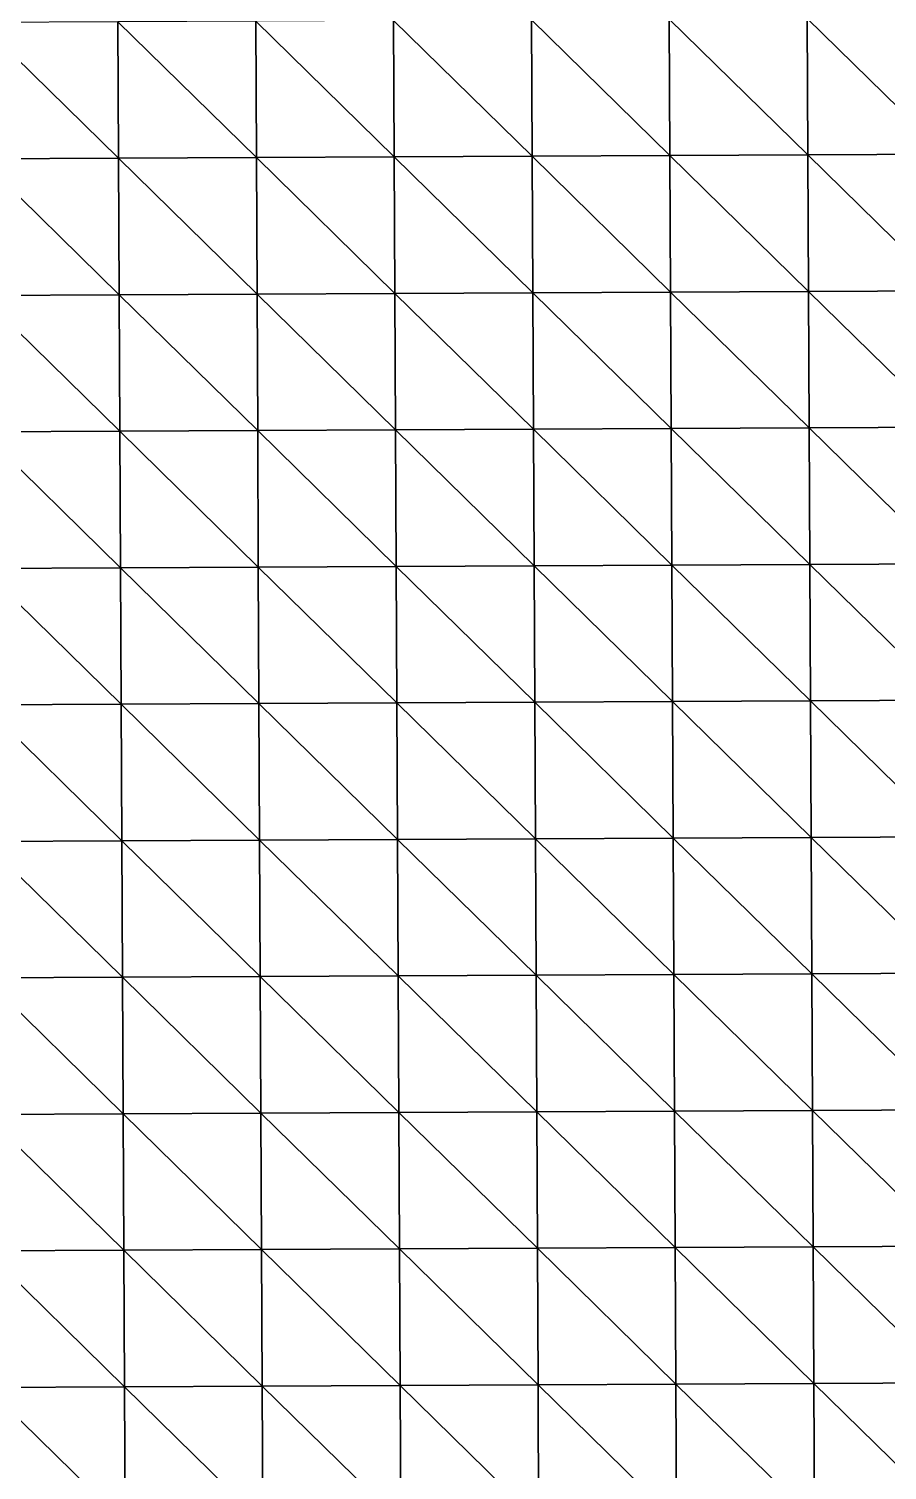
# Model space of a CAD drawing. Extents: x -372 to 678, y -263 to 741.
# Drawn here: x 61 to 139.2, y -131.6 to -0.3 of the extents above; entities that cross this region are included whole.
import ezdxf

# ---------------------------------------------------------------- set-up
doc = ezdxf.new("R2010")
doc.units = 0
doc.header["$LTSCALE"] = 0.0254
doc.layers.get('0').update_dxf_attribs({"linetype": 'CONTINUOUS'})
doc.layers.add('LOCATION_SNAPSHOT', color=144, linetype='CONTINUOUS')
doc.layers.add('LOCATION_TERRAIN', color=36, linetype='CONTINUOUS')

# ---------------------------------------------------------------- blocks, each defined once
blk = doc.blocks.new('LOCATION_SNAPSHOT')
at = {"color": 8}
mesh = blk.add_polyface(dxfattribs=at)
corners = [(-369.31, -262.94), (369.31, 262.95), (-371.82, 259.38), (371.82, -259.38)]
mesh.append_faces([[corners[k] for k in face] for face in [(0, 1, 2), (1, 0, 3)]], dxfattribs={"vtx0": -1, "color": 8})
blk = doc.blocks.new('LOCATION_TERRAIN')
at = {"color": 8}
mesh = blk.add_polyface(dxfattribs=at)
corners = [(69.15, -12.1, 1.17), (69.09, 0.33, 1.52), (56.53, 0.27, 1.72)]
mesh.append_faces([[corners[k] for k in face] for face in [(0, 1, 2)]], dxfattribs={"color": 8})
mesh = blk.add_polyface(dxfattribs=at)
corners = [(69.15, -12.1, 1.17), (56.53, 0.27, 1.72), (56.59, -12.16, 1.36)]
mesh.append_faces([[corners[k] for k in face] for face in [(0, 1, 2)]], dxfattribs={"color": 8})
mesh = blk.add_polyface(dxfattribs=at)
corners = [(81.71, -12.04, 0.97), (81.65, 0.39, 1.31), (69.09, 0.33, 1.52)]
mesh.append_faces([[corners[k] for k in face] for face in [(0, 1, 2)]], dxfattribs={"color": 8})
mesh = blk.add_polyface(dxfattribs=at)
corners = [(81.71, -12.04, 0.97), (69.09, 0.33, 1.52), (69.15, -12.1, 1.17)]
mesh.append_faces([[corners[k] for k in face] for face in [(0, 1, 2)]], dxfattribs={"color": 8})
mesh = blk.add_polyface(dxfattribs=at)
corners = [(94.27, -11.98, 1.08), (94.21, 0.45, 1.41), (81.65, 0.39, 1.31)]
mesh.append_faces([[corners[k] for k in face] for face in [(0, 1, 2)]], dxfattribs={"color": 8})
mesh = blk.add_polyface(dxfattribs=at)
corners = [(94.27, -11.98, 1.08), (81.65, 0.39, 1.31), (81.71, -12.04, 0.97)]
mesh.append_faces([[corners[k] for k in face] for face in [(0, 1, 2)]], dxfattribs={"color": 8})
mesh = blk.add_polyface(dxfattribs=at)
corners = [(106.83, -11.92, 2.07), (106.77, 0.51, 2.4), (94.21, 0.45, 1.41)]
mesh.append_faces([[corners[k] for k in face] for face in [(0, 1, 2)]], dxfattribs={"color": 8})
mesh = blk.add_polyface(dxfattribs=at)
corners = [(106.83, -11.92, 2.07), (94.21, 0.45, 1.41), (94.27, -11.98, 1.08)]
mesh.append_faces([[corners[k] for k in face] for face in [(0, 1, 2)]], dxfattribs={"color": 8})
mesh = blk.add_polyface(dxfattribs=at)
corners = [(119.39, -11.86, 3.06), (119.33, 0.57, 3.39), (106.77, 0.51, 2.4)]
mesh.append_faces([[corners[k] for k in face] for face in [(0, 1, 2)]], dxfattribs={"color": 8})
mesh = blk.add_polyface(dxfattribs=at)
corners = [(119.39, -11.86, 3.06), (106.77, 0.51, 2.4), (106.83, -11.92, 2.07)]
mesh.append_faces([[corners[k] for k in face] for face in [(0, 1, 2)]], dxfattribs={"color": 8})
mesh = blk.add_polyface(dxfattribs=at)
corners = [(131.96, -11.8, 4.05), (131.9, 0.63, 4.36), (119.33, 0.57, 3.39)]
mesh.append_faces([[corners[k] for k in face] for face in [(0, 1, 2)]], dxfattribs={"color": 8})
mesh = blk.add_polyface(dxfattribs=at)
corners = [(131.96, -11.8, 4.05), (119.33, 0.57, 3.39), (119.39, -11.86, 3.06)]
mesh.append_faces([[corners[k] for k in face] for face in [(0, 1, 2)]], dxfattribs={"color": 8})
mesh = blk.add_polyface(dxfattribs=at)
corners = [(144.52, -11.74, 5.04), (144.46, 0.7, 5.27), (131.9, 0.63, 4.36)]
mesh.append_faces([[corners[k] for k in face] for face in [(0, 1, 2)]], dxfattribs={"color": 8})
mesh = blk.add_polyface(dxfattribs=at)
corners = [(144.52, -11.74, 5.04), (131.9, 0.63, 4.36), (131.96, -11.8, 4.05)]
mesh.append_faces([[corners[k] for k in face] for face in [(0, 1, 2)]], dxfattribs={"color": 8})
mesh = blk.add_polyface(dxfattribs=at)
corners = [(132.02, -24.24, 3.72), (131.96, -11.8, 4.05), (119.39, -11.86, 3.06)]
mesh.append_faces([[corners[k] for k in face] for face in [(0, 1, 2)]], dxfattribs={"color": 8})
mesh = blk.add_polyface(dxfattribs=at)
corners = [(144.58, -24.18, 4.71), (144.52, -11.74, 5.04), (131.96, -11.8, 4.05)]
mesh.append_faces([[corners[k] for k in face] for face in [(0, 1, 2)]], dxfattribs={"color": 8})
mesh = blk.add_polyface(dxfattribs=at)
corners = [(144.58, -24.18, 4.71), (131.96, -11.8, 4.05), (132.02, -24.24, 3.72)]
mesh.append_faces([[corners[k] for k in face] for face in [(0, 1, 2)]], dxfattribs={"color": 8})
mesh = blk.add_polyface(dxfattribs=at)
corners = [(69.21, -24.54, 0.46), (69.15, -12.1, 1.17), (56.59, -12.16, 1.36)]
mesh.append_faces([[corners[k] for k in face] for face in [(0, 1, 2)]], dxfattribs={"color": 8})
mesh = blk.add_polyface(dxfattribs=at)
corners = [(69.21, -24.54, 0.46), (56.59, -12.16, 1.36), (56.65, -24.6, 0.44)]
mesh.append_faces([[corners[k] for k in face] for face in [(0, 1, 2)]], dxfattribs={"color": 8})
mesh = blk.add_polyface(dxfattribs=at)
corners = [(81.77, -24.48, 0.48), (81.71, -12.04, 0.97), (69.15, -12.1, 1.17)]
mesh.append_faces([[corners[k] for k in face] for face in [(0, 1, 2)]], dxfattribs={"color": 8})
mesh = blk.add_polyface(dxfattribs=at)
corners = [(81.77, -24.48, 0.48), (69.15, -12.1, 1.17), (69.21, -24.54, 0.46)]
mesh.append_faces([[corners[k] for k in face] for face in [(0, 1, 2)]], dxfattribs={"color": 8})
mesh = blk.add_polyface(dxfattribs=at)
corners = [(94.33, -24.42, 0.75), (94.27, -11.98, 1.08), (81.71, -12.04, 0.97)]
mesh.append_faces([[corners[k] for k in face] for face in [(0, 1, 2)]], dxfattribs={"color": 8})
mesh = blk.add_polyface(dxfattribs=at)
corners = [(94.33, -24.42, 0.75), (81.71, -12.04, 0.97), (81.77, -24.48, 0.48)]
mesh.append_faces([[corners[k] for k in face] for face in [(0, 1, 2)]], dxfattribs={"color": 8})
mesh = blk.add_polyface(dxfattribs=at)
corners = [(106.89, -24.36, 1.74), (106.83, -11.92, 2.07), (94.27, -11.98, 1.08)]
mesh.append_faces([[corners[k] for k in face] for face in [(0, 1, 2)]], dxfattribs={"color": 8})
mesh = blk.add_polyface(dxfattribs=at)
corners = [(106.89, -24.36, 1.74), (94.27, -11.98, 1.08), (94.33, -24.42, 0.75)]
mesh.append_faces([[corners[k] for k in face] for face in [(0, 1, 2)]], dxfattribs={"color": 8})
mesh = blk.add_polyface(dxfattribs=at)
corners = [(119.45, -24.3, 2.73), (119.39, -11.86, 3.06), (106.83, -11.92, 2.07)]
mesh.append_faces([[corners[k] for k in face] for face in [(0, 1, 2)]], dxfattribs={"color": 8})
mesh = blk.add_polyface(dxfattribs=at)
corners = [(119.45, -24.3, 2.73), (106.83, -11.92, 2.07), (106.89, -24.36, 1.74)]
mesh.append_faces([[corners[k] for k in face] for face in [(0, 1, 2)]], dxfattribs={"color": 8})
mesh = blk.add_polyface(dxfattribs=at)
corners = [(132.02, -24.24, 3.72), (119.39, -11.86, 3.06), (119.45, -24.3, 2.73)]
mesh.append_faces([[corners[k] for k in face] for face in [(0, 1, 2)]], dxfattribs={"color": 8})
mesh = blk.add_polyface(dxfattribs=at)
corners = [(69.27, -36.98, -0.25), (69.21, -24.54, 0.46), (56.65, -24.6, 0.44)]
mesh.append_faces([[corners[k] for k in face] for face in [(0, 1, 2)]], dxfattribs={"color": 8})
mesh = blk.add_polyface(dxfattribs=at)
corners = [(69.27, -36.98, -0.25), (56.65, -24.6, 0.44), (56.71, -37.04, -0.49)]
mesh.append_faces([[corners[k] for k in face] for face in [(0, 1, 2)]], dxfattribs={"color": 8})
mesh = blk.add_polyface(dxfattribs=at)
corners = [(81.83, -36.92, -0.01), (81.77, -24.48, 0.48), (69.21, -24.54, 0.46)]
mesh.append_faces([[corners[k] for k in face] for face in [(0, 1, 2)]], dxfattribs={"color": 8})
mesh = blk.add_polyface(dxfattribs=at)
corners = [(81.83, -36.92, -0.01), (69.21, -24.54, 0.46), (69.27, -36.98, -0.25)]
mesh.append_faces([[corners[k] for k in face] for face in [(0, 1, 2)]], dxfattribs={"color": 8})
mesh = blk.add_polyface(dxfattribs=at)
corners = [(94.39, -36.86, 0.42), (94.33, -24.42, 0.75), (81.77, -24.48, 0.48)]
mesh.append_faces([[corners[k] for k in face] for face in [(0, 1, 2)]], dxfattribs={"color": 8})
mesh = blk.add_polyface(dxfattribs=at)
corners = [(94.39, -36.86, 0.42), (81.77, -24.48, 0.48), (81.83, -36.92, -0.01)]
mesh.append_faces([[corners[k] for k in face] for face in [(0, 1, 2)]], dxfattribs={"color": 8})
mesh = blk.add_polyface(dxfattribs=at)
corners = [(106.95, -36.8, 1.41), (106.89, -24.36, 1.74), (94.33, -24.42, 0.75)]
mesh.append_faces([[corners[k] for k in face] for face in [(0, 1, 2)]], dxfattribs={"color": 8})
mesh = blk.add_polyface(dxfattribs=at)
corners = [(106.95, -36.8, 1.41), (94.33, -24.42, 0.75), (94.39, -36.86, 0.42)]
mesh.append_faces([[corners[k] for k in face] for face in [(0, 1, 2)]], dxfattribs={"color": 8})
mesh = blk.add_polyface(dxfattribs=at)
corners = [(119.51, -36.73, 2.4), (119.45, -24.3, 2.73), (106.89, -24.36, 1.74)]
mesh.append_faces([[corners[k] for k in face] for face in [(0, 1, 2)]], dxfattribs={"color": 8})
mesh = blk.add_polyface(dxfattribs=at)
corners = [(119.51, -36.73, 2.4), (106.89, -24.36, 1.74), (106.95, -36.8, 1.41)]
mesh.append_faces([[corners[k] for k in face] for face in [(0, 1, 2)]], dxfattribs={"color": 8})
mesh = blk.add_polyface(dxfattribs=at)
corners = [(132.08, -36.67, 3.39), (132.02, -24.24, 3.72), (119.45, -24.3, 2.73)]
mesh.append_faces([[corners[k] for k in face] for face in [(0, 1, 2)]], dxfattribs={"color": 8})
mesh = blk.add_polyface(dxfattribs=at)
corners = [(132.08, -36.67, 3.39), (119.45, -24.3, 2.73), (119.51, -36.73, 2.4)]
mesh.append_faces([[corners[k] for k in face] for face in [(0, 1, 2)]], dxfattribs={"color": 8})
mesh = blk.add_polyface(dxfattribs=at)
corners = [(144.64, -36.61, 4.38), (144.58, -24.18, 4.71), (132.02, -24.24, 3.72)]
mesh.append_faces([[corners[k] for k in face] for face in [(0, 1, 2)]], dxfattribs={"color": 8})
mesh = blk.add_polyface(dxfattribs=at)
corners = [(144.64, -36.61, 4.38), (132.02, -24.24, 3.72), (132.08, -36.67, 3.39)]
mesh.append_faces([[corners[k] for k in face] for face in [(0, 1, 2)]], dxfattribs={"color": 8})
mesh = blk.add_polyface(dxfattribs=at)
corners = [(119.57, -49.17, 2.36), (119.51, -36.73, 2.4), (106.95, -36.8, 1.41)]
mesh.append_faces([[corners[k] for k in face] for face in [(0, 1, 2)]], dxfattribs={"color": 8})
mesh = blk.add_polyface(dxfattribs=at)
corners = [(132.14, -49.11, 3.24), (132.08, -36.67, 3.39), (119.51, -36.73, 2.4)]
mesh.append_faces([[corners[k] for k in face] for face in [(0, 1, 2)]], dxfattribs={"color": 8})
mesh = blk.add_polyface(dxfattribs=at)
corners = [(132.14, -49.11, 3.24), (119.51, -36.73, 2.4), (119.57, -49.17, 2.36)]
mesh.append_faces([[corners[k] for k in face] for face in [(0, 1, 2)]], dxfattribs={"color": 8})
mesh = blk.add_polyface(dxfattribs=at)
corners = [(144.7, -49.05, 4.17), (144.64, -36.61, 4.38), (132.08, -36.67, 3.39)]
mesh.append_faces([[corners[k] for k in face] for face in [(0, 1, 2)]], dxfattribs={"color": 8})
mesh = blk.add_polyface(dxfattribs=at)
corners = [(144.7, -49.05, 4.17), (132.08, -36.67, 3.39), (132.14, -49.11, 3.24)]
mesh.append_faces([[corners[k] for k in face] for face in [(0, 1, 2)]], dxfattribs={"color": 8})
mesh = blk.add_polyface(dxfattribs=at)
corners = [(69.33, -49.41, -0.38), (69.27, -36.98, -0.25), (56.71, -37.04, -0.49)]
mesh.append_faces([[corners[k] for k in face] for face in [(0, 1, 2)]], dxfattribs={"color": 8})
mesh = blk.add_polyface(dxfattribs=at)
corners = [(69.33, -49.41, -0.38), (56.71, -37.04, -0.49), (56.77, -49.47, -0.84)]
mesh.append_faces([[corners[k] for k in face] for face in [(0, 1, 2)]], dxfattribs={"color": 8})
mesh = blk.add_polyface(dxfattribs=at)
corners = [(81.89, -49.35, 0.07), (81.83, -36.92, -0.01), (69.27, -36.98, -0.25)]
mesh.append_faces([[corners[k] for k in face] for face in [(0, 1, 2)]], dxfattribs={"color": 8})
mesh = blk.add_polyface(dxfattribs=at)
corners = [(81.89, -49.35, 0.07), (69.27, -36.98, -0.25), (69.33, -49.41, -0.38)]
mesh.append_faces([[corners[k] for k in face] for face in [(0, 1, 2)]], dxfattribs={"color": 8})
mesh = blk.add_polyface(dxfattribs=at)
corners = [(94.45, -49.29, 0.63), (94.39, -36.86, 0.42), (81.83, -36.92, -0.01)]
mesh.append_faces([[corners[k] for k in face] for face in [(0, 1, 2)]], dxfattribs={"color": 8})
mesh = blk.add_polyface(dxfattribs=at)
corners = [(94.45, -49.29, 0.63), (81.83, -36.92, -0.01), (81.89, -49.35, 0.07)]
mesh.append_faces([[corners[k] for k in face] for face in [(0, 1, 2)]], dxfattribs={"color": 8})
mesh = blk.add_polyface(dxfattribs=at)
corners = [(107.01, -49.23, 1.5), (106.95, -36.8, 1.41), (94.39, -36.86, 0.42)]
mesh.append_faces([[corners[k] for k in face] for face in [(0, 1, 2)]], dxfattribs={"color": 8})
mesh = blk.add_polyface(dxfattribs=at)
corners = [(107.01, -49.23, 1.5), (94.39, -36.86, 0.42), (94.45, -49.29, 0.63)]
mesh.append_faces([[corners[k] for k in face] for face in [(0, 1, 2)]], dxfattribs={"color": 8})
mesh = blk.add_polyface(dxfattribs=at)
corners = [(119.57, -49.17, 2.36), (106.95, -36.8, 1.41), (107.01, -49.23, 1.5)]
mesh.append_faces([[corners[k] for k in face] for face in [(0, 1, 2)]], dxfattribs={"color": 8})
mesh = blk.add_polyface(dxfattribs=at)
corners = [(69.39, -61.85, -0.1), (69.33, -49.41, -0.38), (56.77, -49.47, -0.84)]
mesh.append_faces([[corners[k] for k in face] for face in [(0, 1, 2)]], dxfattribs={"color": 8})
mesh = blk.add_polyface(dxfattribs=at)
corners = [(69.39, -61.85, -0.1), (56.77, -49.47, -0.84), (56.83, -61.91, -0.78)]
mesh.append_faces([[corners[k] for k in face] for face in [(0, 1, 2)]], dxfattribs={"color": 8})
mesh = blk.add_polyface(dxfattribs=at)
corners = [(81.95, -61.79, 0.57), (81.89, -49.35, 0.07), (69.33, -49.41, -0.38)]
mesh.append_faces([[corners[k] for k in face] for face in [(0, 1, 2)]], dxfattribs={"color": 8})
mesh = blk.add_polyface(dxfattribs=at)
corners = [(81.95, -61.79, 0.57), (69.33, -49.41, -0.38), (69.39, -61.85, -0.1)]
mesh.append_faces([[corners[k] for k in face] for face in [(0, 1, 2)]], dxfattribs={"color": 8})
mesh = blk.add_polyface(dxfattribs=at)
corners = [(94.51, -61.73, 1.24), (94.45, -49.29, 0.63), (81.89, -49.35, 0.07)]
mesh.append_faces([[corners[k] for k in face] for face in [(0, 1, 2)]], dxfattribs={"color": 8})
mesh = blk.add_polyface(dxfattribs=at)
corners = [(94.51, -61.73, 1.24), (81.89, -49.35, 0.07), (81.95, -61.79, 0.57)]
mesh.append_faces([[corners[k] for k in face] for face in [(0, 1, 2)]], dxfattribs={"color": 8})
mesh = blk.add_polyface(dxfattribs=at)
corners = [(107.07, -61.67, 1.88), (107.01, -49.23, 1.5), (94.45, -49.29, 0.63)]
mesh.append_faces([[corners[k] for k in face] for face in [(0, 1, 2)]], dxfattribs={"color": 8})
mesh = blk.add_polyface(dxfattribs=at)
corners = [(107.07, -61.67, 1.88), (94.45, -49.29, 0.63), (94.51, -61.73, 1.24)]
mesh.append_faces([[corners[k] for k in face] for face in [(0, 1, 2)]], dxfattribs={"color": 8})
mesh = blk.add_polyface(dxfattribs=at)
corners = [(119.63, -61.61, 2.53), (119.57, -49.17, 2.36), (107.01, -49.23, 1.5)]
mesh.append_faces([[corners[k] for k in face] for face in [(0, 1, 2)]], dxfattribs={"color": 8})
mesh = blk.add_polyface(dxfattribs=at)
corners = [(119.63, -61.61, 2.53), (107.01, -49.23, 1.5), (107.07, -61.67, 1.88)]
mesh.append_faces([[corners[k] for k in face] for face in [(0, 1, 2)]], dxfattribs={"color": 8})
mesh = blk.add_polyface(dxfattribs=at)
corners = [(132.2, -61.55, 3.21), (132.14, -49.11, 3.24), (119.57, -49.17, 2.36)]
mesh.append_faces([[corners[k] for k in face] for face in [(0, 1, 2)]], dxfattribs={"color": 8})
mesh = blk.add_polyface(dxfattribs=at)
corners = [(132.2, -61.55, 3.21), (119.57, -49.17, 2.36), (119.63, -61.61, 2.53)]
mesh.append_faces([[corners[k] for k in face] for face in [(0, 1, 2)]], dxfattribs={"color": 8})
mesh = blk.add_polyface(dxfattribs=at)
corners = [(144.76, -61.49, 4.03), (144.7, -49.05, 4.17), (132.14, -49.11, 3.24)]
mesh.append_faces([[corners[k] for k in face] for face in [(0, 1, 2)]], dxfattribs={"color": 8})
mesh = blk.add_polyface(dxfattribs=at)
corners = [(144.76, -61.49, 4.03), (132.14, -49.11, 3.24), (132.2, -61.55, 3.21)]
mesh.append_faces([[corners[k] for k in face] for face in [(0, 1, 2)]], dxfattribs={"color": 8})
mesh = blk.add_polyface(dxfattribs=at)
corners = [(107.13, -74.1, 2.27), (107.07, -61.67, 1.88), (94.51, -61.73, 1.24)]
mesh.append_faces([[corners[k] for k in face] for face in [(0, 1, 2)]], dxfattribs={"color": 8})
mesh = blk.add_polyface(dxfattribs=at)
corners = [(119.69, -74.04, 2.7), (119.63, -61.61, 2.53), (107.07, -61.67, 1.88)]
mesh.append_faces([[corners[k] for k in face] for face in [(0, 1, 2)]], dxfattribs={"color": 8})
mesh = blk.add_polyface(dxfattribs=at)
corners = [(119.69, -74.04, 2.7), (107.07, -61.67, 1.88), (107.13, -74.1, 2.27)]
mesh.append_faces([[corners[k] for k in face] for face in [(0, 1, 2)]], dxfattribs={"color": 8})
mesh = blk.add_polyface(dxfattribs=at)
corners = [(132.26, -73.98, 3.19), (132.2, -61.55, 3.21), (119.63, -61.61, 2.53)]
mesh.append_faces([[corners[k] for k in face] for face in [(0, 1, 2)]], dxfattribs={"color": 8})
mesh = blk.add_polyface(dxfattribs=at)
corners = [(132.26, -73.98, 3.19), (119.63, -61.61, 2.53), (119.69, -74.04, 2.7)]
mesh.append_faces([[corners[k] for k in face] for face in [(0, 1, 2)]], dxfattribs={"color": 8})
mesh = blk.add_polyface(dxfattribs=at)
corners = [(144.82, -73.92, 3.9), (144.76, -61.49, 4.03), (132.2, -61.55, 3.21)]
mesh.append_faces([[corners[k] for k in face] for face in [(0, 1, 2)]], dxfattribs={"color": 8})
mesh = blk.add_polyface(dxfattribs=at)
corners = [(144.82, -73.92, 3.9), (132.2, -61.55, 3.21), (132.26, -73.98, 3.19)]
mesh.append_faces([[corners[k] for k in face] for face in [(0, 1, 2)]], dxfattribs={"color": 8})
mesh = blk.add_polyface(dxfattribs=at)
corners = [(69.45, -74.29, 0.17), (69.39, -61.85, -0.1), (56.83, -61.91, -0.78)]
mesh.append_faces([[corners[k] for k in face] for face in [(0, 1, 2)]], dxfattribs={"color": 8})
mesh = blk.add_polyface(dxfattribs=at)
corners = [(69.45, -74.29, 0.17), (56.83, -61.91, -0.78), (56.89, -74.35, -0.72)]
mesh.append_faces([[corners[k] for k in face] for face in [(0, 1, 2)]], dxfattribs={"color": 8})
mesh = blk.add_polyface(dxfattribs=at)
corners = [(82.01, -74.22, 1.06), (81.95, -61.79, 0.57), (69.39, -61.85, -0.1)]
mesh.append_faces([[corners[k] for k in face] for face in [(0, 1, 2)]], dxfattribs={"color": 8})
mesh = blk.add_polyface(dxfattribs=at)
corners = [(82.01, -74.22, 1.06), (69.39, -61.85, -0.1), (69.45, -74.29, 0.17)]
mesh.append_faces([[corners[k] for k in face] for face in [(0, 1, 2)]], dxfattribs={"color": 8})
mesh = blk.add_polyface(dxfattribs=at)
corners = [(94.57, -74.16, 1.84), (94.51, -61.73, 1.24), (81.95, -61.79, 0.57)]
mesh.append_faces([[corners[k] for k in face] for face in [(0, 1, 2)]], dxfattribs={"color": 8})
mesh = blk.add_polyface(dxfattribs=at)
corners = [(94.57, -74.16, 1.84), (81.95, -61.79, 0.57), (82.01, -74.22, 1.06)]
mesh.append_faces([[corners[k] for k in face] for face in [(0, 1, 2)]], dxfattribs={"color": 8})
mesh = blk.add_polyface(dxfattribs=at)
corners = [(107.13, -74.1, 2.27), (94.51, -61.73, 1.24), (94.57, -74.16, 1.84)]
mesh.append_faces([[corners[k] for k in face] for face in [(0, 1, 2)]], dxfattribs={"color": 8})
mesh = blk.add_polyface(dxfattribs=at)
corners = [(69.51, -86.72, 0.58), (69.45, -74.29, 0.17), (56.89, -74.35, -0.72)]
mesh.append_faces([[corners[k] for k in face] for face in [(0, 1, 2)]], dxfattribs={"color": 8})
mesh = blk.add_polyface(dxfattribs=at)
corners = [(69.51, -86.72, 0.58), (56.89, -74.35, -0.72), (56.95, -86.78, -0.35)]
mesh.append_faces([[corners[k] for k in face] for face in [(0, 1, 2)]], dxfattribs={"color": 8})
mesh = blk.add_polyface(dxfattribs=at)
corners = [(82.07, -86.66, 1.51), (82.01, -74.22, 1.06), (69.45, -74.29, 0.17)]
mesh.append_faces([[corners[k] for k in face] for face in [(0, 1, 2)]], dxfattribs={"color": 8})
mesh = blk.add_polyface(dxfattribs=at)
corners = [(82.07, -86.66, 1.51), (69.45, -74.29, 0.17), (69.51, -86.72, 0.58)]
mesh.append_faces([[corners[k] for k in face] for face in [(0, 1, 2)]], dxfattribs={"color": 8})
mesh = blk.add_polyface(dxfattribs=at)
corners = [(94.63, -86.6, 2.29), (94.57, -74.16, 1.84), (82.01, -74.22, 1.06)]
mesh.append_faces([[corners[k] for k in face] for face in [(0, 1, 2)]], dxfattribs={"color": 8})
mesh = blk.add_polyface(dxfattribs=at)
corners = [(94.63, -86.6, 2.29), (82.01, -74.22, 1.06), (82.07, -86.66, 1.51)]
mesh.append_faces([[corners[k] for k in face] for face in [(0, 1, 2)]], dxfattribs={"color": 8})
mesh = blk.add_polyface(dxfattribs=at)
corners = [(107.19, -86.54, 2.62), (107.13, -74.1, 2.27), (94.57, -74.16, 1.84)]
mesh.append_faces([[corners[k] for k in face] for face in [(0, 1, 2)]], dxfattribs={"color": 8})
mesh = blk.add_polyface(dxfattribs=at)
corners = [(107.19, -86.54, 2.62), (94.57, -74.16, 1.84), (94.63, -86.6, 2.29)]
mesh.append_faces([[corners[k] for k in face] for face in [(0, 1, 2)]], dxfattribs={"color": 8})
mesh = blk.add_polyface(dxfattribs=at)
corners = [(119.75, -86.48, 2.95), (119.69, -74.04, 2.7), (107.13, -74.1, 2.27)]
mesh.append_faces([[corners[k] for k in face] for face in [(0, 1, 2)]], dxfattribs={"color": 8})
mesh = blk.add_polyface(dxfattribs=at)
corners = [(119.75, -86.48, 2.95), (107.13, -74.1, 2.27), (107.19, -86.54, 2.62)]
mesh.append_faces([[corners[k] for k in face] for face in [(0, 1, 2)]], dxfattribs={"color": 8})
mesh = blk.add_polyface(dxfattribs=at)
corners = [(132.32, -86.42, 3.33), (132.26, -73.98, 3.19), (119.69, -74.04, 2.7)]
mesh.append_faces([[corners[k] for k in face] for face in [(0, 1, 2)]], dxfattribs={"color": 8})
mesh = blk.add_polyface(dxfattribs=at)
corners = [(132.32, -86.42, 3.33), (119.69, -74.04, 2.7), (119.75, -86.48, 2.95)]
mesh.append_faces([[corners[k] for k in face] for face in [(0, 1, 2)]], dxfattribs={"color": 8})
mesh = blk.add_polyface(dxfattribs=at)
corners = [(144.88, -86.36, 3.87), (144.82, -73.92, 3.9), (132.26, -73.98, 3.19)]
mesh.append_faces([[corners[k] for k in face] for face in [(0, 1, 2)]], dxfattribs={"color": 8})
mesh = blk.add_polyface(dxfattribs=at)
corners = [(144.88, -86.36, 3.87), (132.26, -73.98, 3.19), (132.32, -86.42, 3.33)]
mesh.append_faces([[corners[k] for k in face] for face in [(0, 1, 2)]], dxfattribs={"color": 8})
mesh = blk.add_polyface(dxfattribs=at)
corners = [(82.13, -99.1, 1.92), (82.07, -86.66, 1.51), (69.51, -86.72, 0.58)]
mesh.append_faces([[corners[k] for k in face] for face in [(0, 1, 2)]], dxfattribs={"color": 8})
mesh = blk.add_polyface(dxfattribs=at)
corners = [(94.69, -99.04, 2.62), (94.63, -86.6, 2.29), (82.07, -86.66, 1.51)]
mesh.append_faces([[corners[k] for k in face] for face in [(0, 1, 2)]], dxfattribs={"color": 8})
mesh = blk.add_polyface(dxfattribs=at)
corners = [(94.69, -99.04, 2.62), (82.07, -86.66, 1.51), (82.13, -99.1, 1.92)]
mesh.append_faces([[corners[k] for k in face] for face in [(0, 1, 2)]], dxfattribs={"color": 8})
mesh = blk.add_polyface(dxfattribs=at)
corners = [(107.25, -98.98, 2.95), (107.19, -86.54, 2.62), (94.63, -86.6, 2.29)]
mesh.append_faces([[corners[k] for k in face] for face in [(0, 1, 2)]], dxfattribs={"color": 8})
mesh = blk.add_polyface(dxfattribs=at)
corners = [(107.25, -98.98, 2.95), (94.63, -86.6, 2.29), (94.69, -99.04, 2.62)]
mesh.append_faces([[corners[k] for k in face] for face in [(0, 1, 2)]], dxfattribs={"color": 8})
mesh = blk.add_polyface(dxfattribs=at)
corners = [(119.81, -98.92, 3.28), (119.75, -86.48, 2.95), (107.19, -86.54, 2.62)]
mesh.append_faces([[corners[k] for k in face] for face in [(0, 1, 2)]], dxfattribs={"color": 8})
mesh = blk.add_polyface(dxfattribs=at)
corners = [(119.81, -98.92, 3.28), (107.19, -86.54, 2.62), (107.25, -98.98, 2.95)]
mesh.append_faces([[corners[k] for k in face] for face in [(0, 1, 2)]], dxfattribs={"color": 8})
mesh = blk.add_polyface(dxfattribs=at)
corners = [(132.38, -98.86, 3.61), (132.32, -86.42, 3.33), (119.75, -86.48, 2.95)]
mesh.append_faces([[corners[k] for k in face] for face in [(0, 1, 2)]], dxfattribs={"color": 8})
mesh = blk.add_polyface(dxfattribs=at)
corners = [(132.38, -98.86, 3.61), (119.75, -86.48, 2.95), (119.81, -98.92, 3.28)]
mesh.append_faces([[corners[k] for k in face] for face in [(0, 1, 2)]], dxfattribs={"color": 8})
mesh = blk.add_polyface(dxfattribs=at)
corners = [(144.94, -98.79, 3.94), (144.88, -86.36, 3.87), (132.32, -86.42, 3.33)]
mesh.append_faces([[corners[k] for k in face] for face in [(0, 1, 2)]], dxfattribs={"color": 8})
mesh = blk.add_polyface(dxfattribs=at)
corners = [(144.94, -98.79, 3.94), (132.32, -86.42, 3.33), (132.38, -98.86, 3.61)]
mesh.append_faces([[corners[k] for k in face] for face in [(0, 1, 2)]], dxfattribs={"color": 8})
mesh = blk.add_polyface(dxfattribs=at)
corners = [(69.57, -99.16, 1.1), (69.51, -86.72, 0.58), (56.95, -86.78, -0.35)]
mesh.append_faces([[corners[k] for k in face] for face in [(0, 1, 2)]], dxfattribs={"color": 8})
mesh = blk.add_polyface(dxfattribs=at)
corners = [(69.57, -99.16, 1.1), (56.95, -86.78, -0.35), (57.01, -99.22, 0.28)]
mesh.append_faces([[corners[k] for k in face] for face in [(0, 1, 2)]], dxfattribs={"color": 8})
mesh = blk.add_polyface(dxfattribs=at)
corners = [(82.13, -99.1, 1.92), (69.51, -86.72, 0.58), (69.57, -99.16, 1.1)]
mesh.append_faces([[corners[k] for k in face] for face in [(0, 1, 2)]], dxfattribs={"color": 8})
mesh = blk.add_polyface(dxfattribs=at)
corners = [(69.63, -111.59, 1.62), (69.57, -99.16, 1.1), (57.01, -99.22, 0.28)]
mesh.append_faces([[corners[k] for k in face] for face in [(0, 1, 2)]], dxfattribs={"color": 8})
mesh = blk.add_polyface(dxfattribs=at)
corners = [(69.63, -111.59, 1.62), (57.01, -99.22, 0.28), (57.07, -111.65, 0.91)]
mesh.append_faces([[corners[k] for k in face] for face in [(0, 1, 2)]], dxfattribs={"color": 8})
mesh = blk.add_polyface(dxfattribs=at)
corners = [(82.19, -111.53, 2.33), (82.13, -99.1, 1.92), (69.57, -99.16, 1.1)]
mesh.append_faces([[corners[k] for k in face] for face in [(0, 1, 2)]], dxfattribs={"color": 8})
mesh = blk.add_polyface(dxfattribs=at)
corners = [(82.19, -111.53, 2.33), (69.57, -99.16, 1.1), (69.63, -111.59, 1.62)]
mesh.append_faces([[corners[k] for k in face] for face in [(0, 1, 2)]], dxfattribs={"color": 8})
mesh = blk.add_polyface(dxfattribs=at)
corners = [(94.75, -111.47, 2.95), (94.69, -99.04, 2.62), (82.13, -99.1, 1.92)]
mesh.append_faces([[corners[k] for k in face] for face in [(0, 1, 2)]], dxfattribs={"color": 8})
mesh = blk.add_polyface(dxfattribs=at)
corners = [(94.75, -111.47, 2.95), (82.13, -99.1, 1.92), (82.19, -111.53, 2.33)]
mesh.append_faces([[corners[k] for k in face] for face in [(0, 1, 2)]], dxfattribs={"color": 8})
mesh = blk.add_polyface(dxfattribs=at)
corners = [(107.31, -111.41, 3.28), (107.25, -98.98, 2.95), (94.69, -99.04, 2.62)]
mesh.append_faces([[corners[k] for k in face] for face in [(0, 1, 2)]], dxfattribs={"color": 8})
mesh = blk.add_polyface(dxfattribs=at)
corners = [(107.31, -111.41, 3.28), (94.69, -99.04, 2.62), (94.75, -111.47, 2.95)]
mesh.append_faces([[corners[k] for k in face] for face in [(0, 1, 2)]], dxfattribs={"color": 8})
mesh = blk.add_polyface(dxfattribs=at)
corners = [(119.87, -111.35, 3.61), (119.81, -98.92, 3.28), (107.25, -98.98, 2.95)]
mesh.append_faces([[corners[k] for k in face] for face in [(0, 1, 2)]], dxfattribs={"color": 8})
mesh = blk.add_polyface(dxfattribs=at)
corners = [(119.87, -111.35, 3.61), (107.25, -98.98, 2.95), (107.31, -111.41, 3.28)]
mesh.append_faces([[corners[k] for k in face] for face in [(0, 1, 2)]], dxfattribs={"color": 8})
mesh = blk.add_polyface(dxfattribs=at)
corners = [(132.44, -111.29, 3.89), (132.38, -98.86, 3.61), (119.81, -98.92, 3.28)]
mesh.append_faces([[corners[k] for k in face] for face in [(0, 1, 2)]], dxfattribs={"color": 8})
mesh = blk.add_polyface(dxfattribs=at)
corners = [(132.44, -111.29, 3.89), (119.81, -98.92, 3.28), (119.87, -111.35, 3.61)]
mesh.append_faces([[corners[k] for k in face] for face in [(0, 1, 2)]], dxfattribs={"color": 8})
mesh = blk.add_polyface(dxfattribs=at)
corners = [(145, -111.23, 4), (144.94, -98.79, 3.94), (132.38, -98.86, 3.61)]
mesh.append_faces([[corners[k] for k in face] for face in [(0, 1, 2)]], dxfattribs={"color": 8})
mesh = blk.add_polyface(dxfattribs=at)
corners = [(145, -111.23, 4), (132.38, -98.86, 3.61), (132.44, -111.29, 3.89)]
mesh.append_faces([[corners[k] for k in face] for face in [(0, 1, 2)]], dxfattribs={"color": 8})
mesh = blk.add_polyface(dxfattribs=at)
corners = [(69.69, -124.03, 2.14), (69.63, -111.59, 1.62), (57.07, -111.65, 0.91)]
mesh.append_faces([[corners[k] for k in face] for face in [(0, 1, 2)]], dxfattribs={"color": 8})
mesh = blk.add_polyface(dxfattribs=at)
corners = [(82.25, -123.97, 2.74), (82.19, -111.53, 2.33), (69.63, -111.59, 1.62)]
mesh.append_faces([[corners[k] for k in face] for face in [(0, 1, 2)]], dxfattribs={"color": 8})
mesh = blk.add_polyface(dxfattribs=at)
corners = [(82.25, -123.97, 2.74), (69.63, -111.59, 1.62), (69.69, -124.03, 2.14)]
mesh.append_faces([[corners[k] for k in face] for face in [(0, 1, 2)]], dxfattribs={"color": 8})
mesh = blk.add_polyface(dxfattribs=at)
corners = [(94.81, -123.91, 3.28), (94.75, -111.47, 2.95), (82.19, -111.53, 2.33)]
mesh.append_faces([[corners[k] for k in face] for face in [(0, 1, 2)]], dxfattribs={"color": 8})
mesh = blk.add_polyface(dxfattribs=at)
corners = [(94.81, -123.91, 3.28), (82.19, -111.53, 2.33), (82.25, -123.97, 2.74)]
mesh.append_faces([[corners[k] for k in face] for face in [(0, 1, 2)]], dxfattribs={"color": 8})
mesh = blk.add_polyface(dxfattribs=at)
corners = [(107.37, -123.85, 3.61), (107.31, -111.41, 3.28), (94.75, -111.47, 2.95)]
mesh.append_faces([[corners[k] for k in face] for face in [(0, 1, 2)]], dxfattribs={"color": 8})
mesh = blk.add_polyface(dxfattribs=at)
corners = [(107.37, -123.85, 3.61), (94.75, -111.47, 2.95), (94.81, -123.91, 3.28)]
mesh.append_faces([[corners[k] for k in face] for face in [(0, 1, 2)]], dxfattribs={"color": 8})
mesh = blk.add_polyface(dxfattribs=at)
corners = [(119.93, -123.79, 3.94), (119.87, -111.35, 3.61), (107.31, -111.41, 3.28)]
mesh.append_faces([[corners[k] for k in face] for face in [(0, 1, 2)]], dxfattribs={"color": 8})
mesh = blk.add_polyface(dxfattribs=at)
corners = [(119.93, -123.79, 3.94), (107.31, -111.41, 3.28), (107.37, -123.85, 3.61)]
mesh.append_faces([[corners[k] for k in face] for face in [(0, 1, 2)]], dxfattribs={"color": 8})
mesh = blk.add_polyface(dxfattribs=at)
corners = [(132.5, -123.73, 4.19), (132.44, -111.29, 3.89), (119.87, -111.35, 3.61)]
mesh.append_faces([[corners[k] for k in face] for face in [(0, 1, 2)]], dxfattribs={"color": 8})
mesh = blk.add_polyface(dxfattribs=at)
corners = [(132.5, -123.73, 4.19), (119.87, -111.35, 3.61), (119.93, -123.79, 3.94)]
mesh.append_faces([[corners[k] for k in face] for face in [(0, 1, 2)]], dxfattribs={"color": 8})
mesh = blk.add_polyface(dxfattribs=at)
corners = [(145.06, -123.67, 4.19), (145, -111.23, 4), (132.44, -111.29, 3.89)]
mesh.append_faces([[corners[k] for k in face] for face in [(0, 1, 2)]], dxfattribs={"color": 8})
mesh = blk.add_polyface(dxfattribs=at)
corners = [(145.06, -123.67, 4.19), (132.44, -111.29, 3.89), (132.5, -123.73, 4.19)]
mesh.append_faces([[corners[k] for k in face] for face in [(0, 1, 2)]], dxfattribs={"color": 8})
mesh = blk.add_polyface(dxfattribs=at)
corners = [(69.69, -124.03, 2.14), (57.07, -111.65, 0.91), (57.13, -124.09, 1.53)]
mesh.append_faces([[corners[k] for k in face] for face in [(0, 1, 2)]], dxfattribs={"color": 8})
mesh = blk.add_polyface(dxfattribs=at)
corners = [(69.75, -136.47, 2.66), (69.69, -124.03, 2.14), (57.13, -124.09, 1.53)]
mesh.append_faces([[corners[k] for k in face] for face in [(0, 1, 2)]], dxfattribs={"color": 8})
mesh = blk.add_polyface(dxfattribs=at)
corners = [(69.75, -136.47, 2.66), (57.13, -124.09, 1.53), (57.19, -136.53, 2.16)]
mesh.append_faces([[corners[k] for k in face] for face in [(0, 1, 2)]], dxfattribs={"color": 8})
mesh = blk.add_polyface(dxfattribs=at)
corners = [(82.31, -136.41, 3.15), (82.25, -123.97, 2.74), (69.69, -124.03, 2.14)]
mesh.append_faces([[corners[k] for k in face] for face in [(0, 1, 2)]], dxfattribs={"color": 8})
mesh = blk.add_polyface(dxfattribs=at)
corners = [(82.31, -136.41, 3.15), (69.69, -124.03, 2.14), (69.75, -136.47, 2.66)]
mesh.append_faces([[corners[k] for k in face] for face in [(0, 1, 2)]], dxfattribs={"color": 8})
mesh = blk.add_polyface(dxfattribs=at)
corners = [(94.87, -136.35, 3.61), (94.81, -123.91, 3.28), (82.25, -123.97, 2.74)]
mesh.append_faces([[corners[k] for k in face] for face in [(0, 1, 2)]], dxfattribs={"color": 8})
mesh = blk.add_polyface(dxfattribs=at)
corners = [(94.87, -136.35, 3.61), (82.25, -123.97, 2.74), (82.31, -136.41, 3.15)]
mesh.append_faces([[corners[k] for k in face] for face in [(0, 1, 2)]], dxfattribs={"color": 8})
mesh = blk.add_polyface(dxfattribs=at)
corners = [(107.43, -136.29, 3.94), (107.37, -123.85, 3.61), (94.81, -123.91, 3.28)]
mesh.append_faces([[corners[k] for k in face] for face in [(0, 1, 2)]], dxfattribs={"color": 8})
mesh = blk.add_polyface(dxfattribs=at)
corners = [(107.43, -136.29, 3.94), (94.81, -123.91, 3.28), (94.87, -136.35, 3.61)]
mesh.append_faces([[corners[k] for k in face] for face in [(0, 1, 2)]], dxfattribs={"color": 8})
mesh = blk.add_polyface(dxfattribs=at)
corners = [(119.99, -136.22, 4.27), (119.93, -123.79, 3.94), (107.37, -123.85, 3.61)]
mesh.append_faces([[corners[k] for k in face] for face in [(0, 1, 2)]], dxfattribs={"color": 8})
mesh = blk.add_polyface(dxfattribs=at)
corners = [(119.99, -136.22, 4.27), (107.37, -123.85, 3.61), (107.43, -136.29, 3.94)]
mesh.append_faces([[corners[k] for k in face] for face in [(0, 1, 2)]], dxfattribs={"color": 8})
mesh = blk.add_polyface(dxfattribs=at)
corners = [(132.56, -136.16, 4.52), (132.5, -123.73, 4.19), (119.93, -123.79, 3.94)]
mesh.append_faces([[corners[k] for k in face] for face in [(0, 1, 2)]], dxfattribs={"color": 8})
mesh = blk.add_polyface(dxfattribs=at)
corners = [(132.56, -136.16, 4.52), (119.93, -123.79, 3.94), (119.99, -136.22, 4.27)]
mesh.append_faces([[corners[k] for k in face] for face in [(0, 1, 2)]], dxfattribs={"color": 8})
mesh = blk.add_polyface(dxfattribs=at)
corners = [(145.12, -136.1, 4.52), (145.06, -123.67, 4.19), (132.5, -123.73, 4.19)]
mesh.append_faces([[corners[k] for k in face] for face in [(0, 1, 2)]], dxfattribs={"color": 8})
mesh = blk.add_polyface(dxfattribs=at)
corners = [(145.12, -136.1, 4.52), (132.5, -123.73, 4.19), (132.56, -136.16, 4.52)]
mesh.append_faces([[corners[k] for k in face] for face in [(0, 1, 2)]], dxfattribs={"color": 8})

msp = doc.modelspace()

# ---------------------------------------------------------------- block references
at = {"layer": 'LOCATION_SNAPSHOT', "color": 0}
msp.add_blockref('LOCATION_SNAPSHOT', (0, 0), dxfattribs=at)
at = {"layer": 'LOCATION_TERRAIN', "color": 0}
msp.add_blockref('LOCATION_TERRAIN', (0, 0), dxfattribs=at)

doc.saveas('drawing.dxf')
